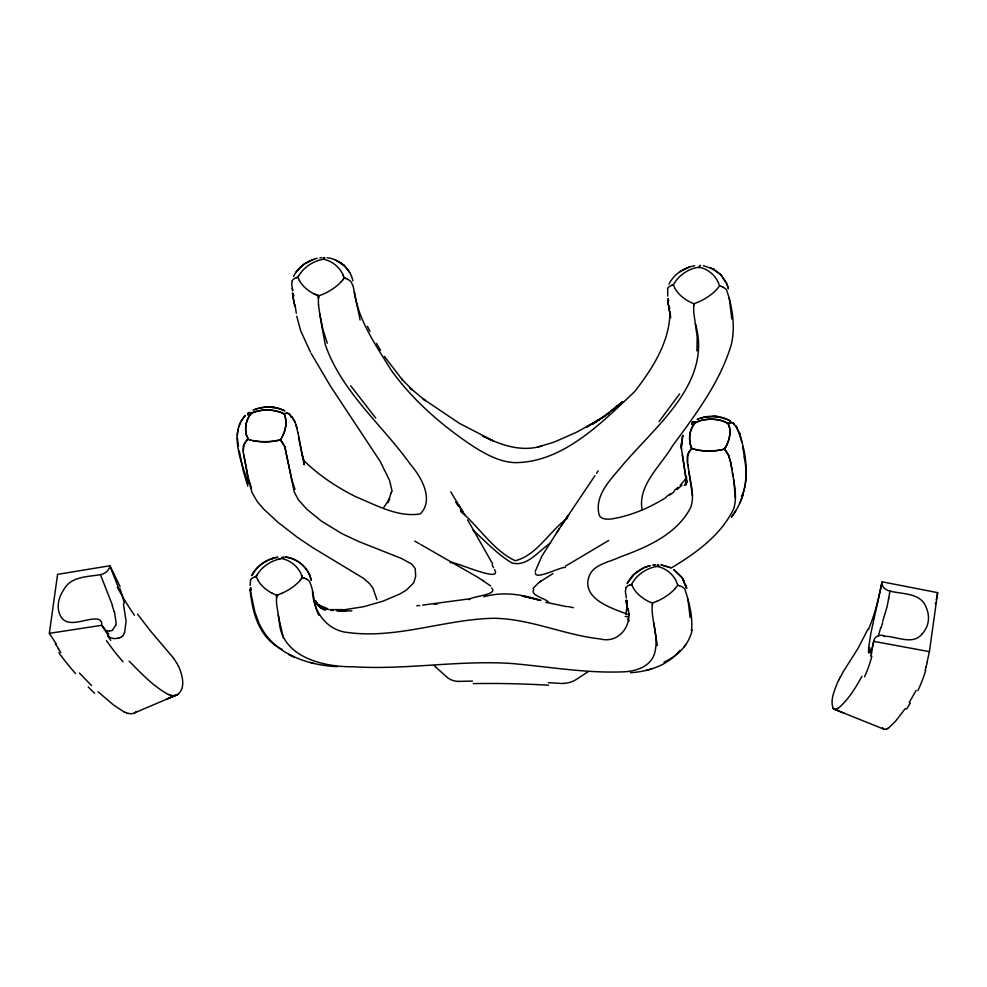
<?xml version="1.0" encoding="UTF-8"?>
<svg xmlns="http://www.w3.org/2000/svg" width="987" height="987" viewBox="0 0 987 987"><rect width="100%" height="100%" fill="white"/><g stroke="black" fill="none" stroke-linecap="round" stroke-linejoin="round"><path stroke-width="1.48" d="M248.268 483.864C242.346 463.211 228.17 434.391 245.331 415.49L240.951 421.276L238.472 427.396M681.449 449.196L681.264 445.606M681.264 446.815L682.782 435.341M683.831 463.915L681.326 447.753L682.609 435.909M237.287 435.403L237.978 429.419M681.277 446.556L681.289 445.347M681.289 444.273L681.301 443.077M735.352 498.139L733.711 479.633M686.693 479.324L686.631 483.05L683.818 463.705M318.48 297.593L318.48 297.469A14.842 2.579 -89.1 0 1 318.505 296.865L318.517 296.754A14.891 1.912 -88.7 0 0 318.468 297.58L318.443 298.691A11.721 1.826 -88.9 0 0 318.493 305.032M318.468 297.852L318.48 297.716A15.2 2.467 -89 0 0 318.431 298.679M247.971 414.873L248.144 413.257A10.919 3.516 54.9 0 1 249.501 412.517A13.547 4.367 55 0 1 251.266 412.973M276.607 596.543L276.607 596.654A17.569 3.109 -88.9 0 0 276.594 597.036L276.57 597.715A13.51 2.06 -88.7 0 0 276.483 599.195A10.968 1.69 -88.7 0 0 276.619 604.217L279.136 620.342M691.961 423.966L692.232 422.399A10.919 3.492 55.2 0 1 693.577 421.671M247.873 414.824L248.243 413.319M691.825 424.188L692.097 422.621M686.125 483.568L686.557 481.101M868.548 648.2L871.089 632.124L881.872 583.07M686.471 482.347L686.607 480.57M243.234 448.875L243.653 446.161M391.296 492.908L391.395 492.094L388.027 502.062L387.657 502.679L389.655 498.83L383.696 507.515M696.921 350.928L697.204 337.159L693.787 312.694A10.968 1.69 -88.7 0 1 693.688 307.673A14.311 2.221 -88.7 0 1 693.812 305.575M56.185 643.869L49.35 633.346L57.579 574.36L109.952 565.748L120.032 586.512M927.114 661.981L929.421 651.642L937.65 592.656L882.057 581.799L877.628 602.255M881.909 582.848L882.02 582.17A9.117 7.23 15.5 0 0 889.99 591.09C901.995 594.297 920.698 592.619 926.016 607.067A36.297 28.771 15.5 0 1 922.339 633.691M888.596 599.072L888.769 598.06M937.65 592.656L936.293 599.812M890.003 591.053L887.19 606.339L882.662 621.489M883.624 636.405C894.481 635.147 912.765 646.423 922.302 633.666M685.866 484.814L686.656 481.064L686.064 484.802L685.657 475.845M935.343 604.143L935.676 602.687M535.213 571.411L541.962 556.002L559.358 528.563M878.405 635.751L880.774 627.424M682.412 436.747L682.72 435.6M687.532 455.303L687.544 463.002M692.158 629.977C689.136 644.597 677.464 656.355 663.992 662.043M871.459 651.951L873.754 641.365L929.421 651.642M735.969 510.378L731.404 517.188C751.44 491.649 749.059 454.008 735.932 426.051M115.738 625.339L112.444 630.039M626.881 606.758L625.968 614.383M871.755 650.051L873.816 640.995A9.117 7.217 17.6 0 1 883.797 635.492M124.572 632.729L126.102 621.378L123.412 603.884M686.064 483.346L686.52 482.125L685.965 483.223M691.431 630.718C693.096 617.134 689.136 602.058 684.842 589.091A10.968 6.662 7.7 0 0 681.326 586.463A14.311 8.698 7.7 0 0 679.414 585.71M740.065 502.765L743.075 495.055M292.275 280.876L291.708 284.244L292.695 290.832L292.275 288.451M250.538 580.06L250.18 585.439M667.693 288.549L667.706 296.125M625.931 587.993L625.363 591.373L626.35 597.949M532.955 588.499L538.988 582.429L552.979 573.57M535.472 572.842C534.683 580.751 561.578 566.267 565.341 567.463M741.508 496.362C749.244 480.817 745.382 463.125 742.705 446.864M282.183 557.803L282.159 557.852A14.842 2.418 -89.9 0 0 282.072 558.087L282.06 558.136A14.891 2.159 -87.5 0 1 282.183 557.791L282.257 557.618A15.2 2.393 -89.3 0 1 282.344 557.408A11.721 1.814 -89 0 1 283.331 557.248L283.701 558.247M323.551 258.89A12.214 1.851 -89.2 0 1 323.637 258.668A17.569 2.801 89.8 0 1 323.822 258.434L323.921 258.212A13.51 2.036 -88.9 0 1 324.143 257.767M293.521 276.483C297.346 268.378 304.872 262.345 313.261 259.458M627.3 583.403L634.32 574.076L643.783 567.821M867.832 629.361L858.024 648.385L842.528 672.801M281.542 438.08L282.788 435.625A38.653 27.093 -33.8 0 0 285.354 417.427L284.737 415.465L285.329 417.464A38.653 27.019 -33.6 0 1 282.862 435.637M726.74 445.001L725.556 447.321M298.975 275.287L297.938 277.199L299.468 280.579M282.381 436.464L281.887 437.426M627.177 583.613C631.557 574.471 640.477 567.994 650.223 565.6L644.412 567.55M251.821 575.68C256.694 565.81 266.823 558.987 277.618 557.26M668.976 284.17C673.813 274.25 683.991 267.489 694.786 265.737M298.062 276.891L298.469 276.138M302.984 577.703A12.189 7.291 8.4 0 0 302.38 577.518L300.69 573.065A38.653 32.46 -38 0 0 286.329 559.925L281.937 558.469L276.681 559.765A38.653 34.989 10.9 0 0 258.791 572.324L256.201 576.42L257.792 579.986M916.146 690.382L909.212 702.608M256.349 576.05L256.916 575.063M861.922 676.379C855.458 687.988 848.339 699.906 838 708.481M252.117 575.1C256.398 566.587 264.701 560.628 273.769 558.111M281.196 438.66L280.456 439.881L281.554 438.031M729.294 426.803L728.295 423.731L729.319 426.544A38.653 27.019 -33.6 0 1 726.851 444.718L725.235 447.888L725.544 447.173M725.124 447.888L723.915 449.208M725.063 448.184L724.076 449.171M298.876 275.447L300.628 272.881M252.709 574.027L254.19 571.658M684.373 485.407L686.483 482.026M679.636 393.875L659.082 421.56M679.389 585.735A13.793 8.118 8.3 0 0 677.798 585.217L676.083 580.788A38.653 32.522 -38.2 0 0 661.635 567.685L657.145 566.291L651.975 567.587A38.653 34.989 11.4 0 0 634.147 580.208L631.581 584.279L633.222 587.882A38.653 25.045 9.8 0 0 647.669 601.009L652.21 603.143L657.33 601.071M594.964 475.66L566.18 518.483M596.555 473.242L598.159 470.824M724.458 448.974L724.495 448.912A12.93 4.269 55.4 0 1 729.122 456.389M284.774 446.852A12.93 4.034 54.8 0 0 280.394 440.017L275.41 440.807M556.557 532.844L568.771 514.733L561.369 525.639M344.019 278.272L344.179 277.952A12.189 7.489 7.5 0 1 344.858 278.112M677.748 585.291L675.17 588.486M684.139 646.855L685.694 644.622M905.289 708.555L895.641 721.09L888.732 727.875M343.747 278.655L342.625 280.086M685.41 479.534L686.804 477.597M301.936 578.123L299.715 580.775M295.964 272.252L297.531 270.278M343.131 279.457L341.354 281.529M301.023 579.283L300.307 580.122M313.915 259.236L304.156 264.097L296.742 271.24M686.138 478.572L680.166 485.246M679.784 650.519C667.977 665.3 648.706 671.592 630.397 672.715M122.82 635.825L121.068 637.405M251.401 413.084L248.909 416.563A38.653 30.523 18.1 0 0 246.331 434.724L248.428 439.499L246.331 435.02A38.653 30.597 18.2 0 1 248.86 416.822L251.475 413.047L256.361 411.48A38.653 35.754 -21.1 0 1 279.173 411.961C281.9 411.443 286.267 416.921 284.096 413.824A12.93 7.045 -47.7 0 1 289.623 414.121M632.198 576.211L633.395 574.965M567.685 518.039C549.895 530.488 537.113 555.323 515.202 560.739C493.229 550.376 479.312 527.194 461.114 511.698M682.017 485.172L677.107 489.453M674.22 490.662L678.118 487.27M621.292 402.745L611.521 410.913L622.674 401.623L602.465 417.587L603.859 416.563L592.99 423.892L609.732 412.751L586.512 427.112L600.664 418.92L576.445 432.281L554.163 442.102L537.829 447.012L541.912 446.05M533.819 589.535C529.18 595.297 547.366 598.936 548.476 602.329M550.672 542.986C538.853 550.376 527.477 567.303 511.871 562.923C497.3 554.275 485.715 541.468 473.118 530.278M136.588 711.516L134.553 712.885A27.513 15.41 69.4 0 1 131.962 713.638A28.512 15.977 69.9 0 1 128.076 713.342M669.778 495.042L674.121 491.834M666.422 496.584L670.284 493.784M541.345 580.788L539.864 581.799M666.126 497.448C649.606 507.824 631.162 515.695 611.854 518.903C607.153 519.569 599.467 519.569 598.764 513.363C595.309 495.696 609.053 481.15 619.54 468.825C652.728 428 713.157 384.005 695.379 323.724M588.314 671.579L575.89 679.71A20.69 15.915 -2.1 0 1 563.219 683.374M608.732 540.444L565.551 566.106M671.061 568.08C695.749 553.3 721.164 535.176 733.822 508.49C737.931 494.24 733.094 479.337 731.182 465.087M679.685 271.82L689.469 266.996M887.288 728.788L886.326 729.208M278.309 594.742L276.755 595.309L281.801 593.286M698.08 421.412L694.786 423.004L700.499 420.684A38.653 35.779 -20.7 0 1 723.298 421.227L725.359 421.918M318.924 295.878L323.428 294.064A38.653 22.664 -20.9 0 0 341.428 281.542M697.587 419.364L698.5 418.969M251.623 412.985L256.546 411.308A38.653 35.779 -20.7 0 1 279.346 411.85M134.553 712.885L177.672 694.466C185.359 688.605 182.768 677.329 179.93 669.544A23.811 12.473 67.2 0 0 178.511 666.311M175.365 695.465L166.68 699.104L177.672 694.466A25.131 14.04 68.7 0 1 171.898 695.477M253.079 410.185C263.011 405.891 274.991 405.768 284.675 410.777M296.396 277.655L296.803 277.507A14.04 8.723 8.9 0 1 297.284 277.335L297.383 277.31A12.189 7.489 8.2 0 1 297.864 277.063M254.658 576.877L255.065 576.729A14.04 8.303 7 0 1 255.547 576.556L255.645 576.531M697.18 419.352C707.815 414.885 720.954 414.898 730.775 421.35M836.742 709.159L835.927 709.431M254.658 409.679L256.497 409.013M319.492 295.681L313.792 293.768M296.606 277.581L296.705 277.544A14.139 8.414 6.9 0 1 297.346 277.285M270.956 559.024L273.128 558.297M698.204 421.215L700.363 420.573A38.653 35.754 -21.1 0 1 723.163 421.042L728.431 423.781L725.47 421.831M700.338 418.291L704.2 417.242M318.567 260.383L323.563 259.149L328.202 260.642A38.653 32.522 -37.9 0 1 342.538 273.855L344.142 277.816L343.945 277.199M469.195 599.726C469.972 596.345 499.064 595.087 491.637 587.993M314.569 259.026L317.222 258.335M651.038 669.112L645.991 670.444M278.605 559.197L279.975 558.852M258.409 408.445C266.971 406.225 276.459 406.755 284.429 410.765M280.345 439.832L280.419 439.82A13.547 4.343 55.2 0 1 282.751 443.151M724.298 449.208L724.372 449.184A13.547 4.355 54.9 0 1 726.605 452.367A10.919 3.516 54.9 0 1 728.899 456.302L730.799 462.558M279.963 439.931L277.816 440.56M723.829 449.319L720.633 449.973M723.755 449.245L721.818 449.653M275.681 557.643L277.618 557.285M277.384 440.473L276.681 440.597M721.337 449.85L720.387 450.01M276.557 440.794L275.151 440.856A38.653 21.837 -5 0 1 252.277 440.449L251.858 440.276M720.559 449.875L719.622 450.146M705.532 416.983L717.549 416.736L727.16 419.389M108.829 634.185L101.686 624.944A9.117 6.403 -33.3 0 0 94.246 619.083C84.364 618.972 66.709 628.67 60.429 615.752A36.297 25.785 -31.8 0 1 64.106 589.14C71.261 576.248 87.892 576.901 100.378 574.644A9.117 6.477 -31.7 0 0 109.865 566.131M720.313 449.924L719.104 450.22M538.112 446.951C519.002 451.491 499.854 444.458 482.89 436.131L493.673 441.066L459.3 423.287L423.152 398.933L425.372 400.722L409.642 387.521L412.159 389.791L401.487 378.848L402.511 379.995L384.35 356.369M49.35 633.346L101.636 625.314L108.73 636.097M483.766 596.765C502.63 591.46 521.802 594.174 540.099 600.256L522.16 596L529.735 597.715M469.898 598.788L422.658 605.117M319.887 257.854L321.898 257.644M416.859 605.833L419.759 605.475M655.553 564.774L652.876 565.082L654.862 564.823M434.268 604.389L437.167 604.069M109.508 630.94L107.275 630.878M351.841 610.891L337.616 610.694M472.514 681.067L459.634 681.363A18.716 13.954 -16.1 0 1 458.474 681.351M336.456 610.719L346.412 611.027M548.34 682.646L561.43 683.485A18.753 14.435 -2.1 0 0 563.219 683.485M330.423 609.596L344.71 609.682L363.537 606.721L382.931 601.182L399.846 594.001L406.422 590.066L413.763 582.7L415.675 576.359L415.243 568.598L411.776 564.108L401.462 558.445L358.824 541.555L341.823 533.609L321.256 521L306.76 509.144L298.259 499.656L294.237 491.884L284.947 446.926M717.598 416.563L713.219 416.218M625.153 616.443L627.843 616.69M269.118 406.989L274.855 407.508M330.448 610.225L333.507 610.521M337.246 666.669C306.908 665.164 273.251 653.665 259.47 624.154M284.861 557.001C297.26 558.124 308.438 567.587 311.115 579.838M715.735 416.539L717.549 416.736M271.894 407.323L273.226 407.471L272.326 407.36M661.611 564.983L669.679 567.315M703.386 265.639L714.107 269.426M327.178 257.743C339.417 259.087 350.471 268.624 352.865 280.814M660.834 564.872L670.605 567.784M324.945 608.868L328.93 609.51M285.576 557.075C297.79 558.519 308.795 568.068 311.127 580.27M171.935 695.625L170.492 695.304M566.649 606.635L545.799 602.317M567.846 606.524L573.422 607.684M696.464 449.616L695.354 449.541M696.291 449.751L695.576 449.603M310.523 662.499L313.434 663.153M699.45 267.033L694.095 268.168A38.653 35.001 11.3 0 0 676.083 280.604L673.381 284.787L674.861 288.29A38.653 25.082 9.9 0 0 689.086 301.541L693.836 303.811L698.71 301.886A38.653 22.553 -20.8 0 0 716.722 289.425L719.585 285.922L717.956 281.751A38.653 32.497 -38 0 0 703.706 268.501L699.45 267.033A13.793 2.036 -88.1 0 0 699.178 267.983M530.401 597.875L540.95 600.343M695.07 449.295L692.479 448.801M251.068 440.214L248.909 439.536M694.49 449.344L692.788 448.888M250.538 439.968L249.23 439.622M128.088 713.441L126.459 712.972M325.599 609.361L319.948 607.449L322.65 608.658M450.072 562.775C450.516 559.086 503.518 584.501 494.524 569.622M327.067 608.448L318.702 605.019L320.96 606.425L316.259 603.39M627.609 614.272C612.68 608.572 583.046 599.553 588.412 578.493C591.657 564.428 609.028 562.43 619.947 557.038C646.88 547.242 676.551 534.522 690.555 507.811C695.292 495.067 689.802 481.397 688.445 468.48M279.358 411.813L284.046 413.726A13.547 7.254 -47.5 0 1 286.785 413.306M344.808 278.198L344.907 278.223A14.139 8.821 7.2 0 1 345.573 278.445L346.412 278.778A13.51 8.192 7.8 0 1 347.695 279.321M691.875 448.406L691.369 447.691L691.875 448.406A12.93 6.835 -47.2 0 0 687.594 455.278M247.811 439.301L247.873 439.326A13.547 7.267 -47.2 0 0 245.455 442.349M345.684 278.494L345.45 278.408A14.04 8.278 8.3 0 0 344.907 278.223M303.786 577.888A14.139 8.315 8.7 0 0 303.034 577.629L303.145 577.654A14.04 8.747 7.6 0 1 303.675 577.839L304.638 578.209A13.51 8.192 8.1 0 1 305.884 578.789M318.27 295.903L316.926 295.323M276.533 595.272L272.153 593.187M834.817 709.443L884.216 729.294A28.512 8.612 -70.4 0 0 886.363 729.06M834.126 709.159L844.144 713.194M710.184 267.477L720.584 274.337L727.049 284.355M168.407 694.564C153.244 686.261 141.166 673.282 129.112 661.142M316.741 295.249L315.507 294.657M124.091 711.985L113.308 704.817L98.071 691.776M727.727 419.66L729.874 420.844M334.642 259.618L344.192 265.577L349.756 272.548M325.241 610.077L319.22 606.771L324.229 609.806L316.543 603.933L320.615 607.622L315.556 601.206M414.799 541.135L419.697 543.936M420.931 544.639L478.251 577.555L490.724 585.97M714.551 269.71L713.576 269.118L721.423 275.237L726.605 283.269M482.655 580.27L483.359 580.701M282.27 649.508C259.1 638.281 252.216 612.656 250.106 589.153M674.072 569.783L682.202 577.753L686.631 588.363L685.694 584.81M673.788 569.635L682.066 577.654L686.52 587.944M341.218 263.208L340.725 262.813L344.192 265.577L343.636 265.133M733.39 423.398L734.266 424.2M289.512 414.256L290.277 415.108M435.723 667.089L446.803 677.033A20.69 15.607 -17.2 0 0 458.449 681.474M435.649 667.015L434.194 665.472M315.951 603.106L317.765 604.883M91.569 685.607L79.392 672.986M303.725 460.448C318.826 475.389 336.801 487.22 355.739 496.708C375.961 504.999 397.761 517.558 420.215 513.943C434.527 499.693 421.091 476.672 410.481 464.47C382.142 424.706 341.194 391.555 325.167 344.216C322.811 331.138 320.109 318.085 318.542 304.897M375.652 417.97L350.693 385.806M733.662 423.645L734.686 424.941M627.572 618.824L629.126 620.971M137.514 614.173L150.752 631.31L174.218 658.909M291.881 416.724L294.694 421.202L296.914 428M291.942 416.97L295.187 422.51M882.526 727.789L882.983 728.443M735.833 426.1L737.079 427.704M736.154 426.557L740.09 434.169M463.076 512.339L458.511 504.801L464.766 515.177L450.825 491.921M467.641 519.902L492.673 563.959M376.442 343.353L380.513 350.323M455.735 502.05L458.067 506.01M460.386 509.983L461.928 512.623M290.696 415.848L289.438 414.022A10.919 5.848 -47.5 0 0 286.822 413.22M684.361 581.54L682.831 578.764M311.127 353.395L330.633 386.41L380.266 461.534L389.594 480.595L392.147 491.477M492.18 565.082L493.549 567.673M310.436 352.063L300.653 330.768L296.779 316.247M367.398 326.302L369.952 331.274M318.949 615.246C312.928 604.883 314.73 591.867 309.424 581.417A10.968 6.65 8.1 0 0 305.896 578.777M833.09 708.086C830.055 699.82 834.41 690.962 837.223 683.214A23.811 6.317 -67.8 0 1 838.691 680.055M316.901 603.304L317.974 605.463L315.766 600.701M295.014 489.392L291.856 480.101L284.811 447.16A10.919 3.492 55.2 0 0 282.64 443.175M342.921 274.657L343.402 275.768M691.677 448.431L691.702 448.493A13.547 7.267 -47.5 0 0 689.308 451.614M258.939 622.97L254.905 612.224L250.192 589.856M100.44 574.644L112.518 605.487M247.601 439.067L247.626 439.129A12.93 7.045 -47.6 0 0 243.382 446.235M728.801 456.241L731.046 463.816M109.89 566.119L119.304 589.856M734.562 424.99L735.044 425.804M290.61 415.613L291.054 416.724M298.284 278.161L298.012 277.409M251.475 488.072L247.848 476.413L243.801 454.945M301.726 575.359L301.973 576.013M303.934 463.643L304.378 464.754L303.453 462.2M327.289 343.242L322.872 329.374L319.726 313.545M302.688 456.932L303.268 459.189L301.627 452.799L304.058 460.707M302.01 576.1L302.355 577.173M247.799 486.209L243.295 470.984L239.249 450.825M295.927 424.348L297.901 432.75M739.584 432.911L741.916 442.299M726.95 284.133L728.209 288.155M283.318 637.824L278.223 615.246M727.308 285.243L728.381 288.747M690.974 446.469L691.431 447.765L690.949 446.383M658.934 566.044L658.576 565.07A10.968 1.653 -88.9 0 0 657.798 564.946M290.968 416.489L291.276 417.476M690.838 446.025L690.332 444.101A38.653 30.597 18.2 0 1 692.862 425.915L694.737 423.065L692.862 425.94A38.653 30.523 18.1 0 0 690.283 444.101L690.789 445.964M719.535 285.724L719.548 285.786A13.793 8.599 7.6 0 1 721.25 286.378A14.311 8.661 8.2 0 1 723.101 287.217M360.132 320.022L353.198 286.366L351.187 281.974A10.968 6.662 7.7 0 0 347.671 279.333M303.823 463.335L304.132 464.495L297.889 432.491M114.406 611.484L116.121 622.735A13.028 6.613 71.2 0 1 115.726 625.326M642.167 510.032C637.331 485.234 661.056 465.667 672.307 446.173C695.49 414.614 720.054 382.438 731.367 344.377C735.488 326.561 732.403 306.908 726.58 289.907A10.968 6.65 8.1 0 0 723.064 287.254M302.195 455.081L299.443 441.473M868.671 652.95L868.486 651.321M279.173 620.379C280.801 657.108 323.378 667.15 353.445 666.768C406.582 670.099 459.646 659.834 512.709 663.585C549.549 666.904 586.352 673.344 623.451 671.839C635.751 671.357 650.384 666.768 654.467 653.776C658.6 639.983 653.394 625.869 652.197 612.026A12.646 1.863 -89 0 1 652.136 604.858M292.349 293.04L294.249 303.293M730.935 463.767L732.046 469.528M312.484 591.423C313.434 611.669 326.845 630.681 348.275 632.556C397.132 639.058 444.594 619.38 493.241 618.281C529.871 618.541 563.972 634.986 600.096 638.922C618.701 643.931 632.815 625.474 627.892 608.399M687.902 599.097L690.16 617.541M354.259 291.967C358.614 320.96 376.146 345.746 391.173 370.137C413.269 400.858 442.41 425.977 473.822 446.778C486.307 454.538 499.915 462.027 514.955 462.632C562.96 462.669 602.169 422.374 634.579 391.654C652.271 369.002 670.013 341.551 669.902 311.769M298.617 436.686L299.431 441.275M729.22 297.531L731.811 318.949M687.914 465.482L688.519 468.702M682.313 454.921L685.977 478.226M292.744 295.298L294.694 306.55M244.048 456.339L248.551 480.188L252.03 492.562L257.36 501.754L263.591 508.996L278.137 522.444L297.803 537.631L312.941 547.76L363.5 578.32L369.446 583.514L372.852 587.993L376.935 599.689M687.68 464.087L688.001 465.716M667.94 301.837L669.457 311.139M689 471.712L692.405 495.708M653.789 623.044L657.342 645.597M626.782 600.454L627.214 603.032L626.77 600.454M732.502 472.711L733.07 476.141M687.458 462.767L687.754 464.322M243.592 453.625L243.69 454.995M667.743 300.714L669.346 310.905M294.977 304.465L296.297 313.249M238.447 446.247L237.349 437.932M243.468 453.675L243.098 450.06M744.297 456.747L744.605 459.128M628.793 613.322L629.089 615.666M669.322 306.315L669.642 309.042M687.371 461.743L687.606 455.525A10.919 5.848 -47.5 0 1 689.395 451.639M670.136 312.052L670.642 317.789M243.283 451.17L243.542 446.21A10.919 5.873 -47.2 0 1 245.344 442.324M473.205 683.609A624.302 374.776 7.8 0 1 548.538 685.212M699.364 266.268A12.646 1.937 -88.5 0 1 700.499 265.577M324.143 257.817A10.968 1.653 -88.9 0 1 324.92 257.94M323.822 258.594A15.952 2.356 -88.3 0 1 323.921 258.347M300.653 272.893A38.653 34.952 11.2 0 1 318.591 260.42M292.152 280.839A11.943 7.291 8.1 0 1 295.94 277.816M693.861 305.612A13.793 1.801 -88.5 0 1 693.935 303.996M671.703 285.144A13.793 8.464 8.5 0 1 673.146 284.638M667.52 288.488A12.646 7.674 8.3 0 1 671.937 285.329M313.743 293.805A38.653 25.082 9.6 0 1 299.419 280.592M318.369 296.556A12.202 1.962 -89.1 0 1 318.406 295.755M729.307 426.803A38.653 27.093 -33.8 0 1 726.814 445.014M727.937 423.312A12.93 6.835 -47 0 1 733.464 423.312A10.919 5.873 -47.2 0 0 730.886 422.522M692.047 422.572A12.93 4.256 55.5 0 1 695.169 422.239M719.116 450.294A38.653 21.837 -5 0 1 696.23 449.825M675.244 588.511A38.653 22.639 -20.7 0 1 657.367 601.132M652.481 605.08A13.793 1.937 -88.7 0 1 652.543 603.625M728.122 422.929A13.547 7.279 -47.3 0 1 730.911 422.473M657.243 566.612A13.793 1.949 -87.7 0 1 657.478 565.847M630.36 584.933A13.793 8.266 7.3 0 1 631.779 584.489M719.313 450.171A38.653 21.85 -4.8 0 1 696.415 449.665M657.478 565.711A14.311 2.159 -89 0 1 657.798 565.033M625.758 587.944A12.646 7.649 7.6 0 1 630.175 584.76M693.639 421.77A13.547 4.33 55.1 0 1 695.465 422.436M276.631 597.752A15.952 2.27 -88.7 0 1 276.656 597.098M276.582 596.641A13.485 2.381 -88.9 0 1 276.619 595.827L276.644 595.852A13.362 1.801 -88.5 0 0 276.57 596.493M276.557 595.729A12.214 1.949 -88.7 0 1 276.582 595.173M272.091 593.236A38.653 25.156 9.8 0 1 257.755 579.986M256.262 576.457A12.189 7.291 7.7 0 0 255.719 576.605A14.139 8.723 9 0 0 254.991 576.79M250.451 580.035A11.943 7.193 7.8 0 1 254.276 577.087M299.801 580.788A38.653 22.627 -20.6 0 1 281.838 593.347M281.924 558.062A12.202 1.949 -89.2 0 1 282.035 557.778M248.119 413.158A12.93 4.059 54.7 0 1 251.537 413.504M275.311 441.078A38.653 21.85 -4.8 0 1 252.425 440.584M884.216 729.294A27.513 8.315 -69.9 0 1 882.97 728.468M888.781 727.567A43.712 13.645 -73.4 0 1 887.338 728.542M910.273 703.065A456.438 260 19.4 0 1 906.559 709.122M925.695 670.469A454.711 240.976 2.4 0 1 917.848 690.653M926.188 666.854A469.183 246.651 0.7 0 1 925.103 670.395M927.373 661.993A443.977 232.772 0 0 1 926.028 666.842M877.455 602.218A401.092 274.041 17.6 0 1 868.424 629.57M840.455 676.934A29.573 6.773 -66.9 0 1 842.528 673.245M838.74 680.142A25.181 6.354 -67.6 0 1 840.443 676.749M835.989 709.221A25.131 7.588 -69.3 0 1 832.991 708.308M838.037 708.259A35.433 10.857 -73 0 1 836.779 708.987M871.817 656.232A402.005 208.43 1.6 0 1 864.575 676.761M871.755 651.963A382.746 195.821 -1.1 0 1 870.608 656.121M881.009 627.979A36.038 2.505 -73.2 0 1 882.637 622.785M871.644 653.653A59.936 6.786 -89.1 0 1 869.609 647.509M869.35 652.629A42.12 3.862 -82 0 1 869.103 650.593M868.609 650.865A27.34 2.887 -78 0 1 868.72 647.608M126.459 712.811A43.712 25.057 73.3 0 1 124.091 711.8M94.629 693.269A456.438 283.269 -4.2 0 1 88.225 686.977M75.505 673.516A454.711 232.29 10.7 0 1 58.825 652.703M60.849 652.506A469.183 234.166 12.2 0 1 58.221 648.891M58.776 648.854A443.977 219.645 12.8 0 1 55.309 643.906M134.429 615.234A401.092 286.193 1.9 0 1 117.416 587.166M174.119 659.106A29.573 14.497 66.6 0 1 176.562 662.919M176.624 662.845A25.181 12.893 67.1 0 1 178.462 666.348M170.48 695.193A35.433 20.122 72.8 0 1 168.395 694.429M123.067 661.845A402.005 199.559 11.1 0 1 106.473 640.612M110.778 640.353A382.746 182.842 13.4 0 1 107.756 636.109M112.518 630.335A33.151 14.965 79.7 0 1 109.483 630.742M112.234 605.747A36.038 12.819 74.5 0 1 114.073 611.595M118.588 637.836A59.936 24.404 -88.5 0 1 108.521 636.553M120.994 637.084A42.12 16.224 83.8 0 1 118.6 638.244M124.51 632.593A27.34 10.795 79.4 0 1 122.783 635.727M119.859 588.388A56.222 17.013 78.5 0 1 124.313 603.156M293.818 656.898L288.735 654.418L293.818 656.898M293.645 295.977L293.151 293.349L293.583 296.001M250.957 590.016L250.55 587.635L250.957 590.016M668.544 301.023L668.113 298.493L668.532 301.01M627.707 610.25L626.005 600.17L627.646 610.299M323.761 258.52A13.485 2.147 89.8 0 0 323.637 258.841A13.362 1.912 -87.9 0 1 323.748 258.52"/></g></svg>
